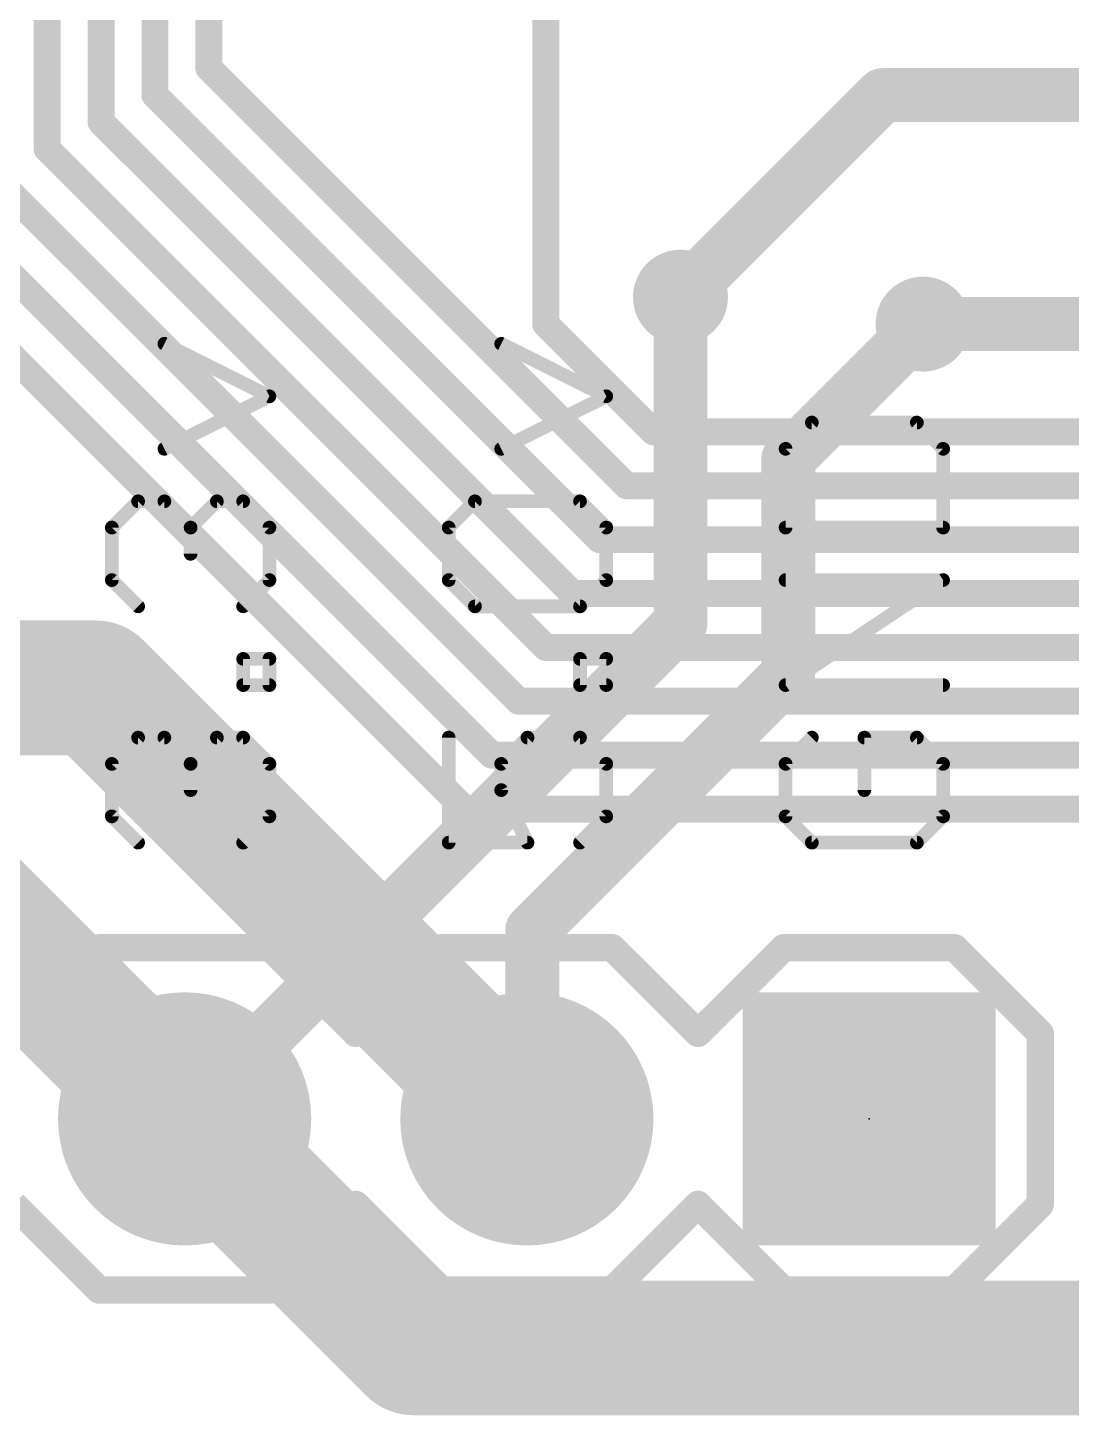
# Model space of a CAD drawing. Extents: x -0.4 to 70.1, y -0.1 to 70.1.
# Drawn here: x 26.96 to 34.7, y 22.3 to 32.6 of the extents above; entities that cross this region are included whole.
import ezdxf

# ---------------------------------------------------------------- set-up
doc = ezdxf.new("R2010")
doc.units = 0
for name, color, linetype in [('1', 22, 'CONTINUOUS'), ('16', 175, 'CONTINUOUS'), ('17', 82, 'CONTINUOUS'), ('18', 82, 'CONTINUOUS'), ('21', 253, 'CONTINUOUS'), ('23', 7, 'CONTINUOUS'), ('25', 253, 'CONTINUOUS')]:
    doc.layers.add(name, color=color, linetype=linetype)

# ---------------------------------------------------------------- blocks, each defined once
blk = doc.blocks.new('SQUAREP')
blk.add_solid([(-0.5, -0.5), (0.5, -0.5), (-0.5, 0.5), (0.5, 0.5)])
blk = doc.blocks.new('ROUNDP')
at = {"const_width": 0.5}
blk.add_lwpolyline([(0, -0.25, 1), (0, 0.25, 1), (0, -0.25)], format="xyb", dxfattribs=at)
blk = doc.blocks.new('ROUNDV')
at = {"const_width": 0.5}
blk.add_lwpolyline([(0, -0.25, 1), (0, 0.25, 1), (0, -0.25)], format="xyb", dxfattribs=at)

msp = doc.modelspace()

# ---------------------------------------------------------------- linework, layer by layer
at = {"layer": '1'}
for points, const_width in [([(28.3, 38), (28.3, 32.3)], 0.2), ([(27.9, 37.8), (27.9, 32.1)], 0.2), ([(27.5, 37.5), (27.5, 31.9)], 0.2), ([(27.1, 37.3), (27.1, 31.7)], 0.2), ([(30.8, 33.7), (30.8, 30.4)], 0.2), ([(28.3, 32.3), (31.4, 29.2)], 0.2), ([(31.8, 30.6), (33.3, 32.1)], 0.4), ([(33.3, 32.1), (37.3, 32.1)], 0.4), ([(27.9, 32.1), (31.2, 28.8)], 0.2), ([(27.5, 31.9), (31, 28.4)], 0.2), ([(27.1, 31.7), (30.8, 28)], 0.2), ([(26.7, 31.5), (30.6, 27.6)], 0.2), ([(26.3, 31.3), (30.4, 27.2)], 0.2), ([(25.9, 31.1), (30.2, 26.8)], 0.2), ([(33.6, 30.4), (40.7, 30.4)], 0.4), ([(30.8, 30.4), (31.6, 29.6)], 0.2), ([(31.6, 29.6), (38.3, 29.6)], 0.2), ([(31.4, 29.2), (38.1, 29.2)], 0.2), ([(31.2, 28.8), (37.9, 28.8)], 0.2), ([(31, 28.4), (37.7, 28.4)], 0.2), ([(27.46, 27.7), (7.6, 27.7)], 1), ([(30.66, 24.5), (27.46, 27.7)], 1), ([(30.8, 28), (37.5, 28)], 0.2), ([(30.6, 27.6), (37.3, 27.6)], 0.2), ([(30.4, 27.2), (37.1, 27.2)], 0.2), ([(30.2, 26.8), (36.9, 26.8)], 0.2), ([(28.12, 24.5), (26.32, 26.3)], 1), ([(29.82, 22.8), (28.12, 24.5)], 1), ([(38.3, 22.8), (29.82, 22.8)], 1)]:
    msp.add_lwpolyline(points, dxfattribs=dict(at, const_width=const_width))
for points, const_width in [([(28.3354, 32.3354, 1), (28.2646, 32.2646)], 0.1), ([(28.25, 32.3, 1), (28.35, 32.3)], 0.1), ([(33.3, 32.2, 1), (33.3, 32)], 0.2), ([(33.3707, 32.0293, 1), (33.2293, 32.1707)], 0.2), ([(27.9354, 32.1354, 1), (27.8646, 32.0646)], 0.1), ([(27.85, 32.1, 1), (27.95, 32.1)], 0.1), ([(27.5354, 31.9354, 1), (27.4646, 31.8646)], 0.1), ([(27.45, 31.9, 1), (27.55, 31.9)], 0.1), ([(27.1354, 31.7354, 1), (27.0646, 31.6646)], 0.1), ([(27.05, 31.7, 1), (27.15, 31.7)], 0.1), ([(31.7293, 30.6707, 1), (31.8707, 30.5293)], 0.2), ([(33.6, 30.5, 1), (33.6, 30.3)], 0.2), ([(30.8354, 30.4354, 1), (30.7646, 30.3646)], 0.1), ([(30.75, 30.4, 1), (30.85, 30.4)], 0.1), ([(31.6, 29.65, 1), (31.6, 29.55)], 0.1), ([(31.5646, 29.5646, 1), (31.6354, 29.6354)], 0.1), ([(31.4, 29.25, 1), (31.4, 29.15)], 0.1), ([(31.3646, 29.1646, 1), (31.4354, 29.2354)], 0.1), ([(31.2, 28.85, 1), (31.2, 28.75)], 0.1), ([(31.1646, 28.7646, 1), (31.2354, 28.8354)], 0.1), ([(31, 28.45, 1), (31, 28.35)], 0.1), ([(30.9646, 28.3646, 1), (31.0354, 28.4354)], 0.1), ([(27.6368, 27.8768, 1), (27.2832, 27.5232)], 0.5), ([(27.46, 27.45, 1), (27.46, 27.95)], 0.5), ([(30.8, 28.05, 1), (30.8, 27.95)], 0.1), ([(30.7646, 27.9646, 1), (30.8354, 28.0354)], 0.1), ([(30.6, 27.65, 1), (30.6, 27.55)], 0.1), ([(30.5646, 27.5646, 1), (30.6354, 27.6354)], 0.1), ([(30.4, 27.25, 1), (30.4, 27.15)], 0.1), ([(30.3646, 27.1646, 1), (30.4354, 27.2354)], 0.1), ([(30.2, 26.85, 1), (30.2, 26.75)], 0.1), ([(30.1646, 26.7646, 1), (30.2354, 26.8354)], 0.1), ([(28.2968, 24.6768, 1), (27.9432, 24.3232)], 0.5), ([(27.9432, 24.3232, 1), (28.2968, 24.6768)], 0.5), ([(30.4832, 24.3232, 1), (30.8368, 24.6768)], 0.5), ([(29.82, 23.05, 1), (29.82, 22.55)], 0.5), ([(29.6432, 22.6232, 1), (29.9968, 22.9768)], 0.5)]:
    msp.add_lwpolyline(points, format="xyb", dxfattribs=dict(at, const_width=const_width))
at = {"layer": '16'}
for points, const_width in [([(31.8, 28.18), (31.8, 30.6)], 0.4), ([(32.6, 29.4), (33.6, 30.4)], 0.4), ([(32.6, 27.8), (32.6, 29.4)], 0.4), ([(28.12, 24.5), (31.8, 28.18)], 0.4), ([(30.7, 25.9), (32.6, 27.8)], 0.4), ([(30.7, 24.54), (30.7, 25.9)], 0.4), ([(30.66, 24.5), (30.7, 24.54)], 0.8)]:
    msp.add_lwpolyline(points, dxfattribs=dict(at, const_width=const_width))
for points, const_width in [([(31.9, 30.6, 1), (31.7, 30.6)], 0.2), ([(33.6707, 30.3293, 1), (33.5293, 30.4707)], 0.2), ([(32.7, 29.4, 1), (32.5, 29.4)], 0.2), ([(32.5293, 29.4707, 1), (32.6707, 29.3293)], 0.2), ([(31.8707, 28.1093, 1), (31.7293, 28.2507)], 0.2), ([(31.7, 28.18, 1), (31.9, 28.18)], 0.2), ([(32.6707, 27.7293, 1), (32.5293, 27.8707)], 0.2), ([(32.5, 27.8, 1), (32.7, 27.8)], 0.2), ([(30.8, 25.9, 1), (30.6, 25.9)], 0.2), ([(30.6293, 25.9707, 1), (30.7707, 25.8293)], 0.2), ([(30.8414, 24.3986, 1), (30.5586, 24.6814)], 0.4), ([(30.5186, 24.6414, 1), (30.8014, 24.3586)], 0.4), ([(28.0493, 24.5707, 1), (28.1907, 24.4293)], 0.2), ([(30.6, 24.54, 1), (30.8, 24.54)], 0.2)]:
    msp.add_lwpolyline(points, format="xyb", dxfattribs=dict(at, const_width=const_width))
at = {"layer": '21', "const_width": 0.2032}
for points in [[(26.85, 25.135), (27.485, 25.77)], [(27.485, 25.77), (28.755, 25.77)], [(28.755, 25.77), (29.39, 25.135)], [(29.39, 25.135), (30.025, 25.77)], [(30.025, 25.77), (31.295, 25.77)], [(31.295, 25.77), (31.93, 25.135)], [(31.93, 25.135), (32.565, 25.77)], [(32.565, 25.77), (33.835, 25.77)], [(34.47, 25.135), (33.835, 25.77)], [(34.47, 23.865), (34.47, 25.135)], [(27.485, 23.23), (26.85, 23.865)], [(29.39, 23.865), (28.755, 23.23)], [(30.025, 23.23), (29.39, 23.865)], [(31.93, 23.865), (31.295, 23.23)], [(32.565, 23.23), (31.93, 23.865)], [(33.835, 23.23), (34.47, 23.865)], [(28.755, 23.23), (27.485, 23.23)], [(31.295, 23.23), (30.025, 23.23)], [(33.835, 23.23), (32.565, 23.23)]]:
    msp.add_lwpolyline(points, dxfattribs=at)
at = {"layer": '21', "const_width": 0.1016}
for points in [[(27.485, 25.8208, 1), (27.485, 25.7192)], [(27.5209, 25.7341, 1), (27.4491, 25.8059)], [(28.7909, 25.8059, 1), (28.7191, 25.7341)], [(28.755, 25.7192, 1), (28.755, 25.8208)], [(30.025, 25.8208, 1), (30.025, 25.7192)], [(30.0609, 25.7341, 1), (29.9891, 25.8059)], [(31.3309, 25.8059, 1), (31.2591, 25.7341)], [(31.295, 25.7192, 1), (31.295, 25.8208)], [(32.565, 25.8208, 1), (32.565, 25.7192)], [(32.6009, 25.7341, 1), (32.5291, 25.8059)], [(33.8709, 25.8059, 1), (33.7991, 25.7341)], [(33.835, 25.7192, 1), (33.835, 25.8208)], [(34.5208, 25.135, 1), (34.4192, 25.135)], [(29.3541, 25.1709, 1), (29.4259, 25.0991)], [(29.3541, 25.0991, 1), (29.4259, 25.1709)], [(31.8941, 25.1709, 1), (31.9659, 25.0991)], [(31.8941, 25.0991, 1), (31.9659, 25.1709)], [(34.4341, 25.0991, 1), (34.5059, 25.1709)], [(29.4259, 23.9009, 1), (29.3541, 23.8291)], [(29.4259, 23.8291, 1), (29.3541, 23.9009)], [(31.9659, 23.9009, 1), (31.8941, 23.8291)], [(31.9659, 23.8291, 1), (31.8941, 23.9009)], [(34.4192, 23.865, 1), (34.5208, 23.865)], [(34.5059, 23.8291, 1), (34.4341, 23.9009)], [(27.485, 23.2808, 1), (27.485, 23.1792)], [(27.4491, 23.1941, 1), (27.5209, 23.2659)], [(28.7191, 23.2659, 1), (28.7909, 23.1941)], [(28.755, 23.1792, 1), (28.755, 23.2808)], [(30.025, 23.2808, 1), (30.025, 23.1792)], [(29.9891, 23.1941, 1), (30.0609, 23.2659)], [(31.2591, 23.2659, 1), (31.3309, 23.1941)], [(31.295, 23.1792, 1), (31.295, 23.2808)], [(32.565, 23.2808, 1), (32.565, 23.1792)], [(32.5291, 23.1941, 1), (32.6009, 23.2659)], [(33.7991, 23.2659, 1), (33.8709, 23.1941)], [(33.835, 23.1792, 1), (33.835, 23.2808)]]:
    msp.add_lwpolyline(points, format="xyb", dxfattribs=at)
at = {"layer": '23'}
msp.add_point((33.2, 24.5), dxfattribs=at)
at = {"layer": '25', "const_width": 0.1016}
for points in [[(28.7492, 29.8641), (27.9696, 30.2539)], [(31.2492, 29.8641), (30.4696, 30.2539)], [(27.9696, 29.4743), (28.7492, 29.8641)], [(30.4696, 29.4743), (31.2492, 29.8641)], [(32.7747, 29.6692), (32.5798, 29.4743)], [(33.5543, 29.6692), (32.7747, 29.6692)], [(33.7492, 29.4743), (33.5543, 29.6692)], [(32.5798, 29.4743), (32.5798, 28.8896)], [(33.7492, 28.8896), (33.7492, 29.4743)], [(27.5798, 28.8896), (27.7747, 29.0845)], [(27.7747, 29.0845), (27.9696, 29.0845)], [(27.9696, 29.0845), (28.1645, 28.8896)], [(28.1645, 28.8896), (28.3594, 29.0845)], [(28.3594, 29.0845), (28.5543, 29.0845)], [(28.5543, 29.0845), (28.7492, 28.8896)], [(30.0798, 28.8896), (30.2747, 29.0845)], [(30.2747, 29.0845), (31.0543, 29.0845)], [(31.0543, 28.3049), (30.2747, 29.0845)], [(31.0543, 29.0845), (31.2492, 28.8896)], [(27.5798, 28.4998), (27.5798, 28.8896)], [(28.1645, 28.8896), (28.1645, 28.6947)], [(28.7492, 28.8896), (28.7492, 28.4998)], [(30.0798, 28.4998), (30.0798, 28.8896)], [(31.2492, 28.8896), (31.2492, 28.4998)], [(32.5798, 28.8896), (33.7492, 28.8896)], [(27.7747, 28.3049), (27.5798, 28.4998)], [(28.7492, 28.4998), (28.5543, 28.3049)], [(30.2747, 28.3049), (30.0798, 28.4998)], [(31.2492, 28.4998), (31.0543, 28.3049)], [(32.5798, 27.7202), (33.7492, 28.4998)], [(33.7492, 28.4998), (32.5798, 28.4998)], [(31.0543, 28.3049), (30.2747, 28.3049)], [(28.5543, 27.7202), (28.5543, 27.9151)], [(28.5543, 27.9151), (28.7492, 27.9151)], [(28.7492, 27.9151), (28.7492, 27.7202)], [(31.0543, 27.7202), (31.0543, 27.9151)], [(31.0543, 27.9151), (31.2492, 27.9151)], [(31.2492, 27.9151), (31.2492, 27.7202)], [(28.7492, 27.7202), (28.5543, 27.7202)], [(31.2492, 27.7202), (31.0543, 27.7202)], [(33.7492, 27.7202), (32.5798, 27.7202)], [(27.5798, 27.1355), (27.7747, 27.3304)], [(27.7747, 27.3304), (27.9696, 27.3304)], [(27.9696, 27.3304), (28.1645, 27.1355)], [(28.1645, 27.1355), (28.3594, 27.3304)], [(28.3594, 27.3304), (28.5543, 27.3304)], [(28.5543, 27.3304), (28.7492, 27.1355)], [(30.0798, 27.3304), (30.0798, 26.5508)], [(30.4696, 27.1355), (30.6645, 27.3304)], [(30.6645, 27.3304), (31.0543, 27.3304)], [(31.0543, 27.3304), (31.2492, 27.1355)], [(32.7747, 27.3304), (32.5798, 27.1355)], [(33.5543, 27.3304), (33.1645, 27.3304)], [(33.1645, 27.3304), (33.1645, 26.9406)], [(33.7492, 27.1355), (33.5543, 27.3304)], [(27.5798, 26.7457), (27.5798, 27.1355)], [(28.1645, 27.1355), (28.1645, 26.9406)], [(28.7492, 27.1355), (28.7492, 26.7457)], [(30.4696, 26.9406), (30.4696, 27.1355)], [(31.2492, 27.1355), (31.2492, 26.7457)], [(32.5798, 27.1355), (32.5798, 26.7457)], [(33.7492, 26.7457), (33.7492, 27.1355)], [(30.6645, 26.5508), (30.4696, 26.9406)], [(27.7747, 26.5508), (27.5798, 26.7457)], [(28.7492, 26.7457), (28.5543, 26.5508)], [(31.2492, 26.7457), (31.0543, 26.5508)], [(32.5798, 26.7457), (32.7747, 26.5508)], [(33.5543, 26.5508), (33.7492, 26.7457)], [(30.0798, 26.5508), (30.6645, 26.5508)], [(32.7747, 26.5508), (33.5543, 26.5508)]]:
    msp.add_lwpolyline(points, dxfattribs=at)
at = {"layer": '25', "const_width": 0.0508}
for points in [[(27.981, 30.2766, 1), (27.9582, 30.2312)], [(30.481, 30.2766, 1), (30.4582, 30.2312)], [(28.7606, 29.8414, 1), (28.7378, 29.8868)], [(28.7378, 29.8414, 1), (28.7606, 29.8868)], [(31.2606, 29.8414, 1), (31.2378, 29.8868)], [(31.2378, 29.8414, 1), (31.2606, 29.8868)], [(32.7747, 29.6946, 1), (32.7747, 29.6438)], [(32.7927, 29.6512, 1), (32.7567, 29.6872)], [(33.5723, 29.6872, 1), (33.5363, 29.6512)], [(33.5543, 29.6438, 1), (33.5543, 29.6946)], [(27.9582, 29.497, 1), (27.981, 29.4516)], [(30.4582, 29.497, 1), (30.481, 29.4516)], [(32.5618, 29.4923, 1), (32.5978, 29.4563)], [(32.6052, 29.4743, 1), (32.5544, 29.4743)], [(33.7746, 29.4743, 1), (33.7238, 29.4743)], [(33.7312, 29.4563, 1), (33.7672, 29.4923)], [(27.7747, 29.1099, 1), (27.7747, 29.0591)], [(27.7927, 29.0665, 1), (27.7567, 29.1025)], [(27.9876, 29.1025, 1), (27.9516, 29.0665)], [(27.9696, 29.0591, 1), (27.9696, 29.1099)], [(28.3594, 29.1099, 1), (28.3594, 29.0591)], [(28.3774, 29.0665, 1), (28.3414, 29.1025)], [(28.5723, 29.1025, 1), (28.5363, 29.0665)], [(28.5543, 29.0591, 1), (28.5543, 29.1099)], [(30.2927, 29.1025, 1), (30.2567, 29.0665)], [(30.2747, 29.1099, 1), (30.2747, 29.0591)], [(30.2927, 29.0665, 1), (30.2567, 29.1025)], [(31.0723, 29.1025, 1), (31.0363, 29.0665)], [(31.0543, 29.0591, 1), (31.0543, 29.1099)], [(27.5618, 28.9076, 1), (27.5978, 28.8716)], [(27.6052, 28.8896, 1), (27.5544, 28.8896)], [(28.1465, 28.9076, 1), (28.1825, 28.8716)], [(28.1899, 28.8896, 1), (28.1391, 28.8896)], [(28.1465, 28.8716, 1), (28.1825, 28.9076)], [(28.7746, 28.8896, 1), (28.7238, 28.8896)], [(28.7312, 28.8716, 1), (28.7672, 28.9076)], [(30.0618, 28.9076, 1), (30.0978, 28.8716)], [(30.1052, 28.8896, 1), (30.0544, 28.8896)], [(31.2746, 28.8896, 1), (31.2238, 28.8896)], [(31.2312, 28.8716, 1), (31.2672, 28.9076)], [(32.5798, 28.915, 1), (32.5798, 28.8642)], [(32.5544, 28.8896, 1), (32.6052, 28.8896)], [(33.7238, 28.8896, 1), (33.7746, 28.8896)], [(33.7492, 28.8642, 1), (33.7492, 28.915)], [(28.1391, 28.6947, 1), (28.1899, 28.6947)], [(27.5978, 28.5178, 1), (27.5618, 28.4818)], [(28.7672, 28.4818, 1), (28.7312, 28.5178)], [(30.0978, 28.5178, 1), (30.0618, 28.4818)], [(31.2672, 28.4818, 1), (31.2312, 28.5178)], [(32.5798, 28.5252, 1), (32.5798, 28.4744)], [(33.7633, 28.4787, 1), (33.7351, 28.5209)], [(33.7492, 28.4744, 1), (33.7492, 28.5252)], [(27.5544, 28.4998, 1), (27.6052, 28.4998)], [(28.7238, 28.4998, 1), (28.7746, 28.4998)], [(30.0544, 28.4998, 1), (30.1052, 28.4998)], [(31.2238, 28.4998, 1), (31.2746, 28.4998)], [(27.7567, 28.2869, 1), (27.7927, 28.3229)], [(28.5363, 28.3229, 1), (28.5723, 28.2869)], [(30.2747, 28.3303, 1), (30.2747, 28.2795)], [(30.2567, 28.2869, 1), (30.2927, 28.3229)], [(31.0363, 28.3229, 1), (31.0723, 28.2869)], [(31.0363, 28.2869, 1), (31.0723, 28.3229)], [(31.0543, 28.2795, 1), (31.0543, 28.3303)], [(28.5797, 27.9151, 1), (28.5289, 27.9151)], [(28.5543, 27.9405, 1), (28.5543, 27.8897)], [(28.7746, 27.9151, 1), (28.7238, 27.9151)], [(28.7492, 27.8897, 1), (28.7492, 27.9405)], [(31.0797, 27.9151, 1), (31.0289, 27.9151)], [(31.0543, 27.9405, 1), (31.0543, 27.8897)], [(31.2746, 27.9151, 1), (31.2238, 27.9151)], [(31.2492, 27.8897, 1), (31.2492, 27.9405)], [(28.5543, 27.7456, 1), (28.5543, 27.6948)], [(28.5289, 27.7202, 1), (28.5797, 27.7202)], [(28.7238, 27.7202, 1), (28.7746, 27.7202)], [(28.7492, 27.6948, 1), (28.7492, 27.7456)], [(31.0543, 27.7456, 1), (31.0543, 27.6948)], [(31.0289, 27.7202, 1), (31.0797, 27.7202)], [(31.2238, 27.7202, 1), (31.2746, 27.7202)], [(31.2492, 27.6948, 1), (31.2492, 27.7456)], [(32.5798, 27.7456, 1), (32.5798, 27.6948)], [(32.5657, 27.7413, 1), (32.5939, 27.6991)], [(33.7492, 27.6948, 1), (33.7492, 27.7456)], [(27.7747, 27.3558, 1), (27.7747, 27.305)], [(27.7927, 27.3124, 1), (27.7567, 27.3484)], [(27.9876, 27.3484, 1), (27.9516, 27.3124)], [(27.9696, 27.305, 1), (27.9696, 27.3558)], [(28.3594, 27.3558, 1), (28.3594, 27.305)], [(28.3774, 27.3124, 1), (28.3414, 27.3484)], [(28.5723, 27.3484, 1), (28.5363, 27.3124)], [(28.5543, 27.305, 1), (28.5543, 27.3558)], [(30.1052, 27.3304, 1), (30.0544, 27.3304)], [(30.6645, 27.3558, 1), (30.6645, 27.305)], [(30.6825, 27.3124, 1), (30.6465, 27.3484)], [(31.0723, 27.3484, 1), (31.0363, 27.3124)], [(31.0543, 27.305, 1), (31.0543, 27.3558)], [(32.7927, 27.3124, 1), (32.7567, 27.3484)], [(33.1645, 27.3558, 1), (33.1645, 27.305)], [(33.1899, 27.3304, 1), (33.1391, 27.3304)], [(33.5723, 27.3484, 1), (33.5363, 27.3124)], [(33.5543, 27.305, 1), (33.5543, 27.3558)], [(27.5618, 27.1535, 1), (27.5978, 27.1175)], [(27.6052, 27.1355, 1), (27.5544, 27.1355)], [(28.1465, 27.1535, 1), (28.1825, 27.1175)], [(28.1899, 27.1355, 1), (28.1391, 27.1355)], [(28.1465, 27.1175, 1), (28.1825, 27.1535)], [(28.7746, 27.1355, 1), (28.7238, 27.1355)], [(28.7312, 27.1175, 1), (28.7672, 27.1535)], [(30.4516, 27.1535, 1), (30.4876, 27.1175)], [(30.495, 27.1355, 1), (30.4442, 27.1355)], [(31.2746, 27.1355, 1), (31.2238, 27.1355)], [(31.2312, 27.1175, 1), (31.2672, 27.1535)], [(32.5618, 27.1535, 1), (32.5978, 27.1175)], [(32.6052, 27.1355, 1), (32.5544, 27.1355)], [(33.7746, 27.1355, 1), (33.7238, 27.1355)], [(33.7312, 27.1175, 1), (33.7672, 27.1535)], [(30.4923, 26.952, 1), (30.4469, 26.9292)], [(28.1391, 26.9406, 1), (28.1899, 26.9406)], [(30.4442, 26.9406, 1), (30.495, 26.9406)], [(33.1391, 26.9406, 1), (33.1899, 26.9406)], [(27.5978, 26.7637, 1), (27.5618, 26.7277)], [(28.7672, 26.7277, 1), (28.7312, 26.7637)], [(31.2672, 26.7277, 1), (31.2312, 26.7637)], [(32.5978, 26.7637, 1), (32.5618, 26.7277)], [(33.7672, 26.7277, 1), (33.7312, 26.7637)], [(27.5544, 26.7457, 1), (27.6052, 26.7457)], [(28.7238, 26.7457, 1), (28.7746, 26.7457)], [(31.2238, 26.7457, 1), (31.2746, 26.7457)], [(32.5544, 26.7457, 1), (32.6052, 26.7457)], [(33.7238, 26.7457, 1), (33.7746, 26.7457)], [(27.7567, 26.5328, 1), (27.7927, 26.5688)], [(28.5363, 26.5688, 1), (28.5723, 26.5328)], [(30.0798, 26.5762, 1), (30.0798, 26.5254)], [(30.0544, 26.5508, 1), (30.1052, 26.5508)], [(30.6418, 26.5394, 1), (30.6872, 26.5622)], [(30.6645, 26.5254, 1), (30.6645, 26.5762)], [(31.0363, 26.5688, 1), (31.0723, 26.5328)], [(32.7747, 26.5762, 1), (32.7747, 26.5254)], [(32.7567, 26.5328, 1), (32.7927, 26.5688)], [(33.5363, 26.5688, 1), (33.5723, 26.5328)], [(33.5543, 26.5254, 1), (33.5543, 26.5762)]]:
    msp.add_lwpolyline(points, format="xyb", dxfattribs=at)

# ---------------------------------------------------------------- block references
at = {"layer": '17', "xscale": 1.8796, "yscale": 1.8796, "rotation": 270}
for name, p in [('ROUNDP', (28.12, 24.5)), ('ROUNDP', (28.12, 24.5)), ('ROUNDP', (30.66, 24.5)), ('ROUNDP', (30.66, 24.5)), ('SQUAREP', (33.2, 24.5)), ('SQUAREP', (33.2, 24.5))]:
    msp.add_blockref(name, p, dxfattribs=at)
at = {"layer": '18', "xscale": 0.7048, "yscale": 0.7048}
for p in [(31.8, 30.6), (31.8, 30.6), (33.6, 30.4), (33.6, 30.4)]:
    msp.add_blockref('ROUNDV', p, dxfattribs=at)

doc.saveas('drawing.dxf')
